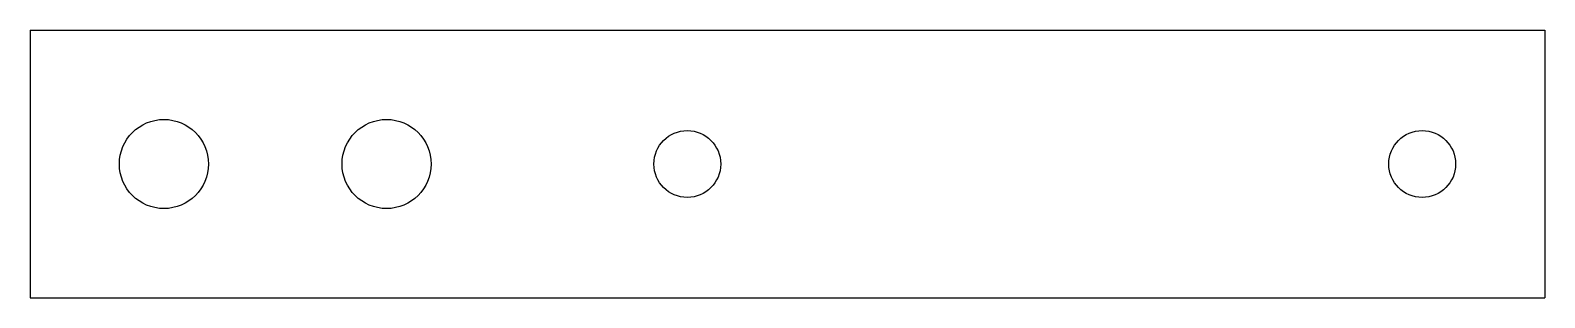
# Model space of a CAD drawing. Extents: x -34 to 34, y -6 to 6.
import ezdxf

# ---------------------------------------------------------------- set-up
doc = ezdxf.new("R2010")
doc.units = 0
doc.layers.add('MODELSKETCH_VISIBLE', color=7, linetype='CONTINUOUS')

msp = doc.modelspace()

# ---------------------------------------------------------------- linework, layer by layer
at = {"layer": 'MODELSKETCH_VISIBLE'}
for p, q in [((-34, 6), (34, 6)), ((-34, 6), (-34, -6)), ((34, 6), (34, -6)), ((-34, -6), (34, -6))]:
    msp.add_line(p, q, dxfattribs=at)
for centre, radius in [((-28, 0), 2), ((-18, 0), 2), ((-4.5, 0), 1.5), ((28.5, 0), 1.5)]:
    msp.add_circle(centre, radius, dxfattribs=at)

doc.saveas('drawing.dxf')
